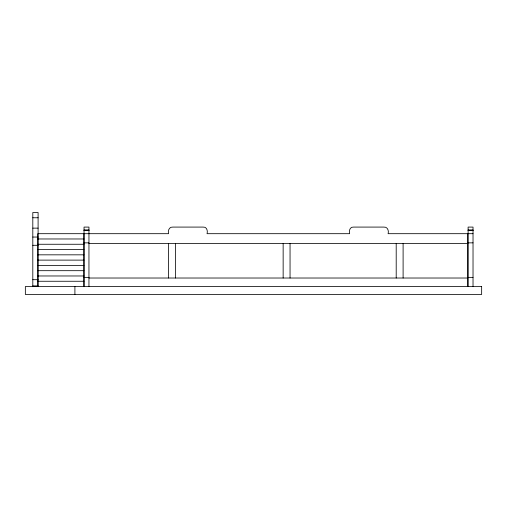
<?xml version="1.0" encoding="UTF-8"?>
<svg xmlns="http://www.w3.org/2000/svg" width="507" height="507" viewBox="0 0 507 507"><rect width="100%" height="100%" fill="white"/><g stroke="black" fill="none" stroke-linecap="round" stroke-linejoin="round"><path stroke-width="0.76" d="M32.809 217.763L38.095 217.763M32.809 228.137L38.095 228.137M84.035 229.912L88.953 229.912M468.107 229.912L473.025 229.912M84.035 230.451L88.953 230.451M468.107 230.451L473.025 230.451M84.035 230.628L88.953 230.628M468.107 230.628L473.025 230.628M84.035 233.689L168.584 233.689C167.659 230.723 169.218 226.604 172.83 227.085L203.161 227.085C206.774 226.604 207.914 230.894 207.052 233.689L349.64 233.689C348.778 230.894 349.919 226.604 353.531 227.085L383.862 227.085C387.468 226.604 389.034 230.723 388.108 233.689L467.739 233.689L467.739 286.544M468.107 233.689L473.025 233.689M32.809 237.048L38.095 237.048M37.784 238.974L83.915 238.974M84.035 242.859L88.953 242.859M468.107 242.859L473.025 242.859M88.953 243.512L467.739 243.512M37.784 244.26L83.915 244.26M32.809 245.293L38.095 245.293M37.784 249.545L83.915 249.545M37.784 254.831L83.915 254.831M37.784 260.116L83.915 260.116M37.784 265.402L83.915 265.402M37.784 270.687L83.915 270.687M37.784 275.973L83.915 275.973M84.035 277.373L88.953 277.373M468.107 277.373L473.025 277.373M88.953 278.02L467.739 278.02M32.809 279.693L38.095 279.693M37.784 281.258L83.915 281.258M32.809 285.897L38.095 285.897M473.025 286.689L473.025 227.092L468.107 227.085L468.107 286.544M403.103 243.512L403.103 278.02M396.201 243.512L396.201 278.02M290.048 243.512L290.048 278.02M283.147 243.512L283.147 278.02M175.485 243.512L175.485 278.02M168.584 243.512L168.584 278.02M88.953 286.544L88.953 227.092L84.035 227.085L84.035 286.689M83.915 286.544L83.915 233.689L37.784 233.689L37.784 286.544M74.909 286.544L74.909 294.472M38.095 286.544L38.095 212.528L32.809 212.528L32.809 286.709M481.65 286.544L25.35 286.544L25.35 294.472L481.65 294.472L481.65 286.544"/></g></svg>
